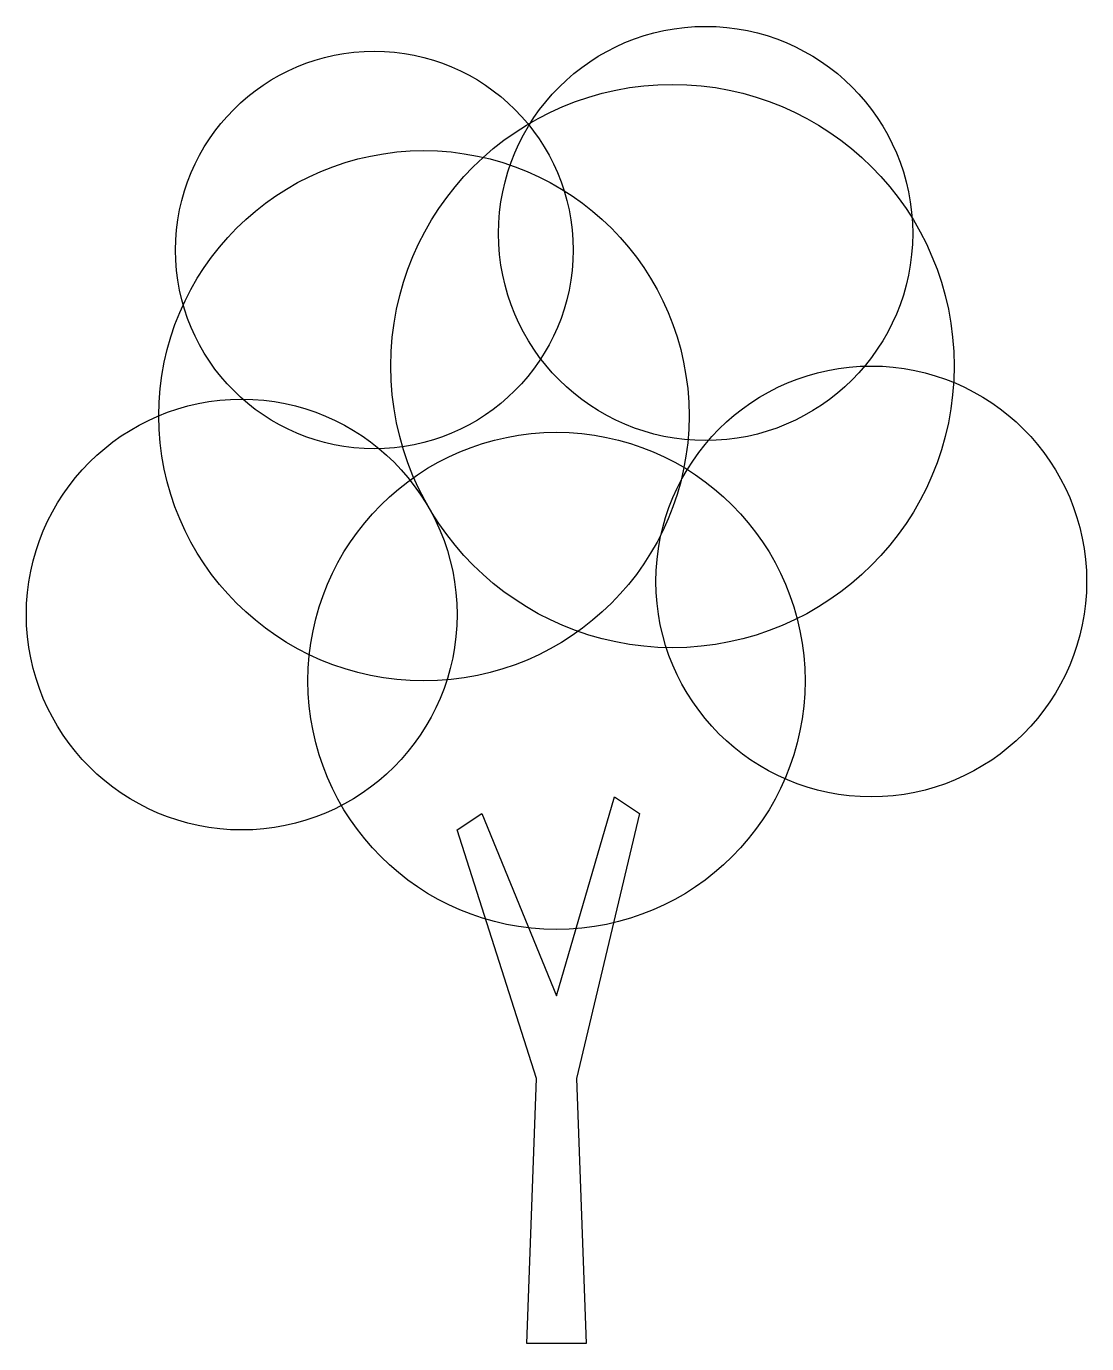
# Model space of a CAD drawing. Header units: metres. Extents: x -3.2 to 3.2, y 0 to 7.95.
import ezdxf

# ---------------------------------------------------------------- set-up
doc = ezdxf.new("R2010")
doc.units = ezdxf.units.M
doc.layers.add('COPA', color=3, linetype='Continuous')
doc.layers.add('TRONCO', color=1, linetype='Continuous')

msp = doc.modelspace()

# ---------------------------------------------------------------- linework, layer by layer
at = {"layer": 'COPA'}
for centre, radius in [((0.9, 6.7), 1.25), ((-1.1, 6.6), 1.2), ((0.7, 5.9), 1.7), ((-0.8, 5.6), 1.6), ((1.9, 4.6), 1.3), ((-1.9, 4.4), 1.3), ((0, 4), 1.5)]:
    msp.add_circle(centre, radius, dxfattribs=at)
at = {"layer": 'TRONCO'}
msp.add_lwpolyline([(-0.18, 0), (-0.12, 1.6), (-0.6, 3.1), (-0.45, 3.2), (0, 2.1), (0.35, 3.3), (0.5, 3.2), (0.12, 1.6), (0.18, 0)], close=True, dxfattribs=at)

doc.saveas('drawing.dxf')
